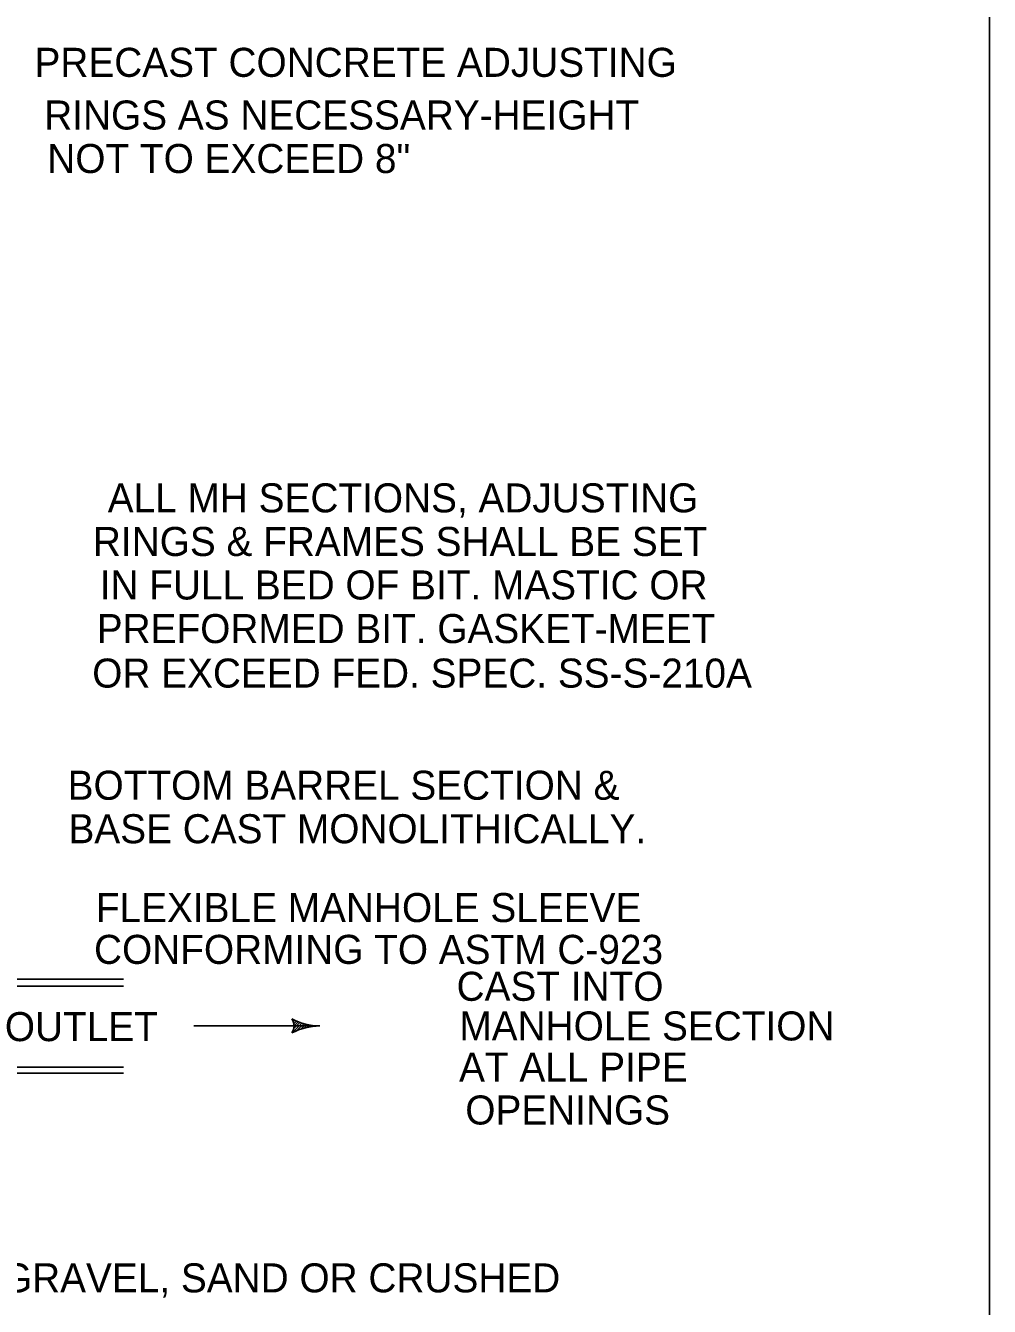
# Model space of a CAD drawing. Extents: x -2167 to -1935, y 1312 to 1612.
# Drawn here: x -2020.6 to -1935.4, y 1397.4 to 1510.5 of the extents above; entities that cross this region are included whole.
import ezdxf

# ---------------------------------------------------------------- set-up
doc = ezdxf.new("R2010")
doc.units = 0
doc.layers.add('1', color=7, linetype='Continuous')

msp = doc.modelspace()

# ---------------------------------------------------------------- linework, layer by layer
at = {"layer": '1'}
for p, q in [((-2039.77, 1426.28), (-2011.95, 1426.28)), ((-2039.77, 1425.67), (-2011.95, 1425.67)), ((-1997, 1422.68), (-1996.96, 1422.73)), ((-1996.94, 1422.53), (-1996.81, 1422.66)), ((-1996.91, 1421.91), (-1996.35, 1422.47)), ((-1996.89, 1422.36), (-1996.66, 1422.59)), ((-1996.87, 1422.16), (-1996.51, 1422.53)), ((-2005.72, 1422.16), (-1994.6, 1422.16)), ((-1997.03, 1421.56), (-1996.18, 1422.41)), ((-1996.63, 1421.75), (-1996.01, 1422.36)), ((-1996.28, 1421.88), (-1995.84, 1422.32)), ((-1995.97, 1421.97), (-1995.66, 1422.28)), ((-1995.68, 1422.05), (-1995.48, 1422.24)), ((-1995.41, 1422.09), (-1995.3, 1422.21)), ((-1995.16, 1422.13), (-1995.1, 1422.19)), ((-1994.92, 1422.15), (-1994.9, 1422.17)), ((-2039.77, 1418.53), (-2011.95, 1418.53)), ((-2039.77, 1417.98), (-2011.95, 1417.98))]:
    msp.add_line(p, q, dxfattribs=at)
msp.add_lwpolyline([(-2166.93, 1312.45), (-1935.44, 1312.45), (-1935.44, 1612.02), (-2166.93, 1612.02)], close=True, dxfattribs=at)
for centre, radius, start, end in [((-1994.55, 1427.6), 5.44, 242.4931, 269.4344), ((-1997.98, 1422.16), 1.11, 326.3381, 33.6619), ((-1994.55, 1416.72), 5.44, 90.5656, 117.5069)]:
    msp.add_arc(centre, radius, start, end, dxfattribs=at)

# ---------------------------------------------------------------- texts
for s, p in [('PRECAST CONCRETE ADJUSTING', (-2019.8, 1505.95)), ('RINGS AS NECESSARY-HEIGHT', (-2018.94, 1501.3)), ('NOT TO EXCEED 8"', (-2018.67, 1497.46)), ('ALL MH SECTIONS, ADJUSTING', (-2013.33, 1467.5)), ('RINGS & FRAMES SHALL BE SET ', (-2014.64, 1463.65)), ('IN FULL BED OF BIT. MASTIC OR', (-2014.04, 1459.81)), ('PREFORMED BIT. GASKET-MEET', (-2014.3, 1455.96)), ('OR EXCEED FED. SPEC. SS-S-210A', (-2014.7, 1452.03)), ('BOTTOM BARREL SECTION &', (-2016.87, 1442.13)), ('BASE CAST MONOLITHICALLY.', (-2016.8, 1438.29)), ('FLEXIBLE MANHOLE SLEEVE', (-2014.38, 1431.33)), ('CONFORMING TO ASTM C-923', (-2014.54, 1427.64)), ('CAST INTO', (-1982.51, 1424.38)), ('OUTLET', (-2022.42, 1420.82)), ('MANHOLE SECTION', (-1982.26, 1420.88)), ('AT ALL PIPE', (-1982.29, 1417.25)), ('OPENINGS', (-1981.74, 1413.46)), ('4" GRAVEL, SAND OR CRUSHED', (-2026.75, 1398.64))]:
    msp.add_text(s, height=2.563, dxfattribs=at).set_placement(p)

doc.saveas('drawing.dxf')
